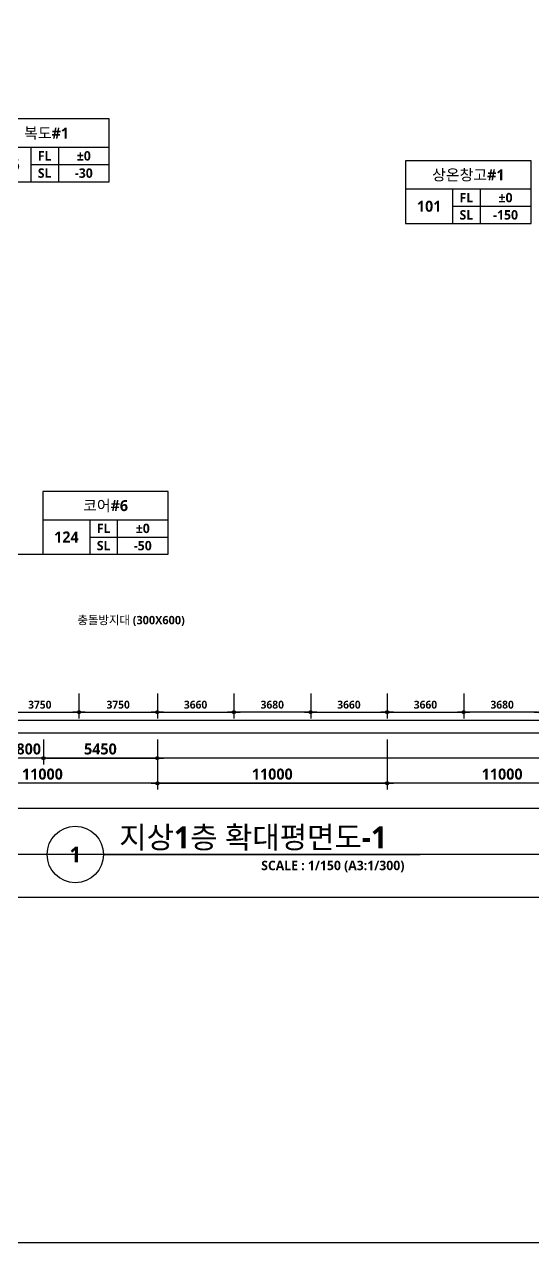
# Model space of a CAD drawing. Header units: millimetres. Extents: x -63924 to 190228206, y 0 to 456875599.
# Drawn here: x 34155 to 58481, y 252000 to 310220 of the extents above; entities that cross this region are included whole.
import ezdxf
from ezdxf.enums import TextEntityAlignment as Align

# ---------------------------------------------------------------- set-up
doc = ezdxf.new("R2010")
doc.units = ezdxf.units.MM
doc.header["$LTSCALE"] = 150
doc.header["$MEASUREMENT"] = 0
doc.header["$PDSIZE"] = -10
doc.layers.get('0').update_dxf_attribs({"linetype": 'CONTINUOUS'})
doc.layers.get('Defpoints').update_dxf_attribs({"color": 153, "linetype": 'CONTINUOUS'})
for name, color, linetype in [('A-ANNO-DIM', 4, 'CONTINUOUS'), ('A-ANNO-GRA1', 7, 'CONTINUOUS'), ('A-ANNO-LEAD', 4, 'CONTINUOUS'), ('A-ANNO-TEXT1', 7, 'CONTINUOUS'), ('A-ANNO-TEXT2', 3, 'CONTINUOUS'), ('A-ANNO-TITL', 7, 'CONTINUOUS'), ('A-ST-AXIS-DIM', 7, 'CONTINUOUS'), ('AA-XXXX-TXT1', 2, 'CONTINUOUS')]:
    doc.layers.add(name, color=color, linetype=linetype)
for name, color, linetype, plot in [('Defpoint', 161, 'CONTINUOUS', False), ('G(그리드1)', 185, 'CONTINUOUS', False), ('G(그리드2)', 235, 'CONTINUOUS', False)]:
    doc.layers.add(name, color=color, linetype=linetype, plot=plot)
doc.styles.add('2020음성 1차', font='')
doc.styles.add('SH_나눔', font='')
doc.styles.add('SH_대대리576', font='')
doc.styles.get('2020음성 1차').set_extended_font_data('NanumGothic', bold=True)
doc.styles.get('SH_나눔').set_extended_font_data('NanumGothic', bold=True)
doc.styles.get('SH_대대리576').set_extended_font_data('NanumGothic', bold=True)
doc.dimstyles.new('SHP 300', dxfattribs={"dimscale": 150, "dimtxt": 3.5, "dimasz": 1, "dimexe": 2, "dimexo": 2, "dimgap": 1, "dimtad": 1, "dimdec": 0, "dimzin": 0, "dimdsep": 46, "dimtxsty": 'SH_대대리576', "dimblk": 'DIMDOT', "dimcen": 0.09, "dimclrt": 3, "dimadec": 0, "dimazin": 1, "dimtfac": 1, "dimtdec": 0, "dimtix": 1, "dimtmove": 2, "dimatfit": 0, "dimldrblk": 'DIMDOT', "dimfxl": 1, "dimtolj": 1, "dimtzin": 0, "dimarcsym": 0})
doc.dimstyles.new('SHP300내부', dxfattribs={"dimscale": 150, "dimtxt": 2.5, "dimasz": 1, "dimexe": 2, "dimexo": 2, "dimgap": 1, "dimtad": 1, "dimdec": 0, "dimzin": 0, "dimdsep": 46, "dimtxsty": 'SH_대대리576', "dimblk": 'DIMDOT', "dimcen": 0.09, "dimclrd": 256, "dimclre": 256, "dimclrt": 3, "dimadec": 0, "dimazin": 1, "dimtfac": 1, "dimtdec": 0, "dimtix": 1, "dimtmove": 2, "dimatfit": 0, "dimldrblk": 'DIMDOT', "dimfxl": 1, "dimtolj": 1, "dimtzin": 0, "dimlwd": -1, "dimlwe": -1, "dimarcsym": 0})

# ---------------------------------------------------------------- blocks, each defined once
blk = doc.blocks.new('*U12')
at = {"layer": 'A-ANNO-TITL'}
blk.add_line((0, 0), (5050, 0), dxfattribs=at)
blk.add_circle((-450, 0), 450, dxfattribs=at)
at = {"layer": 'AA-XXXX-TXT1', "style": 'SH_대대리576'}
blk.add_attdef('DWG.TITLE', (250, 100), '', height=350, dxfattribs=at)
at = {"layer": 'AA-XXXX-TXT1', "color": 7, "style": 'SH_대대리576'}
blk.add_attdef('NO1', text='', height=300, dxfattribs=at).set_placement((-450, 0), align=Align.MIDDLE)
at = {"layer": 'AA-XXXX-TXT1', "style": 'SH_대대리576'}
blk.add_attdef('SCALE', text='', height=150, dxfattribs=at).set_placement((4800, -100), align=Align.TOP_RIGHT)
blk = doc.blocks.new('DIMDOT')
at = {"color": 0}
blk.add_line((-2, 0), (2, 0), dxfattribs=at)
for radius in [0.5, 0.25]:
    blk.add_circle((0, 0), radius, dxfattribs=at)
blk = doc.blocks.new('*D780')
at = {"layer": 'A-ST-AXIS-DIM', "color": 0, "lineweight": -2, "transparency": 16777216}
for p, q in [((29520, 276050), (29520, 273650)), ((40520, 276050), (40520, 273650)), ((40370, 273950), (29670, 273950))]:
    blk.add_line(p, q, dxfattribs=at)
at = {"layer": 'Defpoints', "color": 0, "transparency": 16777216}
for p in [(29520, 276350), (40520, 276350), (29520, 273950)]:
    blk.add_point(p, dxfattribs=at)
at = {"layer": 'A-ST-AXIS-DIM', "color": 0, "linetype": 'ByBlock', "lineweight": -2, "transparency": 16777216, "xscale": 150, "yscale": 150, "zscale": 150, "rotation": 180}
blk.add_blockref('DIMDOT', (29520, 273950), dxfattribs=at)
at = {"layer": 'A-ST-AXIS-DIM', "color": 0, "linetype": 'ByBlock', "lineweight": -2, "transparency": 16777216, "xscale": 150, "yscale": 150, "zscale": 150}
blk.add_blockref('DIMDOT', (40520, 273950), dxfattribs=at)
at = {"layer": 'A-ST-AXIS-DIM', "color": 3, "transparency": 16777216, "insert": (35020, 274388), "char_height": 525, "attachment_point": 5, "style": 'SH_대대리576'}
blk.add_mtext('\\A1;11000', dxfattribs=at)
blk = doc.blocks.new('*D781')
at = {"layer": 'A-ST-AXIS-DIM', "color": 0, "lineweight": -2, "transparency": 16777216}
for p, q in [((40520, 276050), (40520, 273650)), ((51520, 276050), (51520, 273650)), ((40670, 273950), (51370, 273950))]:
    blk.add_line(p, q, dxfattribs=at)
at = {"layer": 'Defpoints', "color": 0, "transparency": 16777216}
for p in [(40520, 276350), (51520, 276350), (51520, 273950)]:
    blk.add_point(p, dxfattribs=at)
at = {"layer": 'A-ST-AXIS-DIM', "color": 0, "linetype": 'ByBlock', "lineweight": -2, "transparency": 16777216, "xscale": 150, "yscale": 150, "zscale": 150, "rotation": 180}
blk.add_blockref('DIMDOT', (40520, 273950), dxfattribs=at)
at = {"layer": 'A-ST-AXIS-DIM', "color": 0, "linetype": 'ByBlock', "lineweight": -2, "transparency": 16777216, "xscale": 150, "yscale": 150, "zscale": 150}
blk.add_blockref('DIMDOT', (51520, 273950), dxfattribs=at)
at = {"layer": 'A-ST-AXIS-DIM', "color": 3, "transparency": 16777216, "insert": (46020, 274388), "char_height": 525, "attachment_point": 5, "style": 'SH_대대리576'}
blk.add_mtext('\\A1;11000', dxfattribs=at)
blk = doc.blocks.new('*D782')
at = {"layer": 'A-ST-AXIS-DIM', "color": 0, "lineweight": -2, "transparency": 16777216}
for p, q in [((51520, 276050), (51520, 273650)), ((62520, 276050), (62520, 273650)), ((62370, 273950), (51670, 273950))]:
    blk.add_line(p, q, dxfattribs=at)
at = {"layer": 'Defpoints', "color": 0, "transparency": 16777216}
for p in [(51520, 276350), (62520, 276350), (51520, 273950)]:
    blk.add_point(p, dxfattribs=at)
at = {"layer": 'A-ST-AXIS-DIM', "color": 0, "linetype": 'ByBlock', "lineweight": -2, "transparency": 16777216, "xscale": 150, "yscale": 150, "zscale": 150, "rotation": 180}
blk.add_blockref('DIMDOT', (51520, 273950), dxfattribs=at)
at = {"layer": 'A-ST-AXIS-DIM', "color": 0, "linetype": 'ByBlock', "lineweight": -2, "transparency": 16777216, "xscale": 150, "yscale": 150, "zscale": 150}
blk.add_blockref('DIMDOT', (62520, 273950), dxfattribs=at)
at = {"layer": 'A-ST-AXIS-DIM', "color": 3, "transparency": 16777216, "insert": (57020, 274388), "char_height": 525, "attachment_point": 5, "style": 'SH_대대리576'}
blk.add_mtext('\\A1;11000', dxfattribs=at)
blk = doc.blocks.new('*D789')
at = {"layer": 'A-ST-AXIS-DIM', "color": 0, "lineweight": -2, "transparency": 16777216}
for p, q in [((33270, 276050), (33270, 274850)), ((35070, 276050), (35070, 274850)), ((33120, 275150), (32970, 275150)), ((35070, 275150), (33270, 275150)), ((35220, 275150), (35370, 275150))]:
    blk.add_line(p, q, dxfattribs=at)
at = {"layer": 'Defpoints', "color": 0, "transparency": 16777216}
for p in [(33270, 276350), (35070, 276350), (33270, 275150)]:
    blk.add_point(p, dxfattribs=at)
at = {"layer": 'A-ST-AXIS-DIM', "color": 0, "linetype": 'ByBlock', "lineweight": -2, "transparency": 16777216, "xscale": 150, "yscale": 150, "zscale": 150}
blk.add_blockref('DIMDOT', (33270, 275150), dxfattribs=at)
at = {"layer": 'A-ST-AXIS-DIM', "color": 0, "linetype": 'ByBlock', "lineweight": -2, "transparency": 16777216, "xscale": 150, "yscale": 150, "zscale": 150, "rotation": 180}
blk.add_blockref('DIMDOT', (35070, 275150), dxfattribs=at)
at = {"layer": 'A-ST-AXIS-DIM', "color": 3, "transparency": 16777216, "insert": (34170, 275590), "char_height": 525, "attachment_point": 5, "style": 'SH_대대리576'}
blk.add_mtext('\\A1;1800', dxfattribs=at)
blk = doc.blocks.new('*D790')
at = {"layer": 'A-ANNO-DIM', "transparency": 16777216}
for p, q in [((33020, 278250), (33020, 277050)), ((36770, 278250), (36770, 277050)), ((33170, 277350), (36620, 277350))]:
    blk.add_line(p, q, dxfattribs=at)
at = {"layer": 'Defpoints', "color": 0, "transparency": 16777216}
for p in [(33020, 278550), (36770, 278550), (36770, 277350)]:
    blk.add_point(p, dxfattribs=at)
at = {"layer": 'A-ANNO-DIM', "linetype": 'ByBlock', "transparency": 16777216, "xscale": 150, "yscale": 150, "zscale": 150, "rotation": 180}
blk.add_blockref('DIMDOT', (33020, 277350), dxfattribs=at)
at = {"layer": 'A-ANNO-DIM', "linetype": 'ByBlock', "transparency": 16777216, "xscale": 150, "yscale": 150, "zscale": 150}
blk.add_blockref('DIMDOT', (36770, 277350), dxfattribs=at)
at = {"layer": 'A-ANNO-DIM', "color": 3, "transparency": 16777216, "insert": (34895, 277707), "char_height": 375, "attachment_point": 5, "style": 'SH_대대리576'}
blk.add_mtext('\\A1;3750', dxfattribs=at)
blk = doc.blocks.new('*D791')
at = {"layer": 'A-ANNO-DIM', "transparency": 16777216}
for p, q in [((40520, 278250), (40520, 277050)), ((44180, 278250), (44180, 277050)), ((40670, 277350), (44030, 277350))]:
    blk.add_line(p, q, dxfattribs=at)
at = {"layer": 'Defpoints', "color": 0, "transparency": 16777216}
for p in [(40520, 278550), (44180, 278550), (44180, 277350)]:
    blk.add_point(p, dxfattribs=at)
at = {"layer": 'A-ANNO-DIM', "linetype": 'ByBlock', "transparency": 16777216, "xscale": 150, "yscale": 150, "zscale": 150, "rotation": 180}
blk.add_blockref('DIMDOT', (40520, 277350), dxfattribs=at)
at = {"layer": 'A-ANNO-DIM', "linetype": 'ByBlock', "transparency": 16777216, "xscale": 150, "yscale": 150, "zscale": 150}
blk.add_blockref('DIMDOT', (44180, 277350), dxfattribs=at)
at = {"layer": 'A-ANNO-DIM', "color": 3, "transparency": 16777216, "insert": (42350, 277707), "char_height": 375, "attachment_point": 5, "style": 'SH_대대리576'}
blk.add_mtext('\\A1;3660', dxfattribs=at)
blk = doc.blocks.new('*D792')
at = {"layer": 'A-ANNO-DIM', "transparency": 16777216}
for p, q in [((36770, 278250), (36770, 277050)), ((40520, 278250), (40520, 277050)), ((36920, 277350), (40370, 277350))]:
    blk.add_line(p, q, dxfattribs=at)
at = {"layer": 'Defpoints', "color": 0, "transparency": 16777216}
for p in [(36770, 278550), (40520, 278550), (40520, 277350)]:
    blk.add_point(p, dxfattribs=at)
at = {"layer": 'A-ANNO-DIM', "linetype": 'ByBlock', "transparency": 16777216, "xscale": 150, "yscale": 150, "zscale": 150, "rotation": 180}
blk.add_blockref('DIMDOT', (36770, 277350), dxfattribs=at)
at = {"layer": 'A-ANNO-DIM', "linetype": 'ByBlock', "transparency": 16777216, "xscale": 150, "yscale": 150, "zscale": 150}
blk.add_blockref('DIMDOT', (40520, 277350), dxfattribs=at)
at = {"layer": 'A-ANNO-DIM', "color": 3, "transparency": 16777216, "insert": (38645, 277707), "char_height": 375, "attachment_point": 5, "style": 'SH_대대리576'}
blk.add_mtext('\\A1;3750', dxfattribs=at)
blk = doc.blocks.new('*D793')
at = {"layer": 'A-ANNO-DIM', "transparency": 16777216}
for p, q in [((44180, 278250), (44180, 277050)), ((47860, 278250), (47860, 277050)), ((47710, 277350), (44330, 277350))]:
    blk.add_line(p, q, dxfattribs=at)
at = {"layer": 'Defpoints', "color": 0, "transparency": 16777216}
for p in [(44180, 278550), (47860, 278550), (44180, 277350)]:
    blk.add_point(p, dxfattribs=at)
at = {"layer": 'A-ANNO-DIM', "linetype": 'ByBlock', "transparency": 16777216, "xscale": 150, "yscale": 150, "zscale": 150, "rotation": 180}
blk.add_blockref('DIMDOT', (44180, 277350), dxfattribs=at)
at = {"layer": 'A-ANNO-DIM', "linetype": 'ByBlock', "transparency": 16777216, "xscale": 150, "yscale": 150, "zscale": 150}
blk.add_blockref('DIMDOT', (47860, 277350), dxfattribs=at)
at = {"layer": 'A-ANNO-DIM', "color": 3, "transparency": 16777216, "insert": (46020, 277707), "char_height": 375, "attachment_point": 5, "style": 'SH_대대리576'}
blk.add_mtext('\\A1;3680', dxfattribs=at)
blk = doc.blocks.new('*D795')
at = {"layer": 'A-ANNO-DIM', "transparency": 16777216}
for p, q in [((47860, 278250), (47860, 277050)), ((51520, 278250), (51520, 277050)), ((48010, 277350), (51370, 277350))]:
    blk.add_line(p, q, dxfattribs=at)
at = {"layer": 'Defpoints', "color": 0, "transparency": 16777216}
for p in [(47860, 278550), (51520, 278550), (51520, 277350)]:
    blk.add_point(p, dxfattribs=at)
at = {"layer": 'A-ANNO-DIM', "linetype": 'ByBlock', "transparency": 16777216, "xscale": 150, "yscale": 150, "zscale": 150, "rotation": 180}
blk.add_blockref('DIMDOT', (47860, 277350), dxfattribs=at)
at = {"layer": 'A-ANNO-DIM', "linetype": 'ByBlock', "transparency": 16777216, "xscale": 150, "yscale": 150, "zscale": 150}
blk.add_blockref('DIMDOT', (51520, 277350), dxfattribs=at)
at = {"layer": 'A-ANNO-DIM', "color": 3, "transparency": 16777216, "insert": (49690, 277707), "char_height": 375, "attachment_point": 5, "style": 'SH_대대리576'}
blk.add_mtext('\\A1;3660', dxfattribs=at)
blk = doc.blocks.new('*D796')
at = {"layer": 'A-ANNO-DIM', "transparency": 16777216}
for p, q in [((51520, 278250), (51520, 277050)), ((55180, 278250), (55180, 277050)), ((51670, 277350), (55030, 277350))]:
    blk.add_line(p, q, dxfattribs=at)
at = {"layer": 'Defpoints', "color": 0, "transparency": 16777216}
for p in [(51520, 278550), (55180, 278550), (55180, 277350)]:
    blk.add_point(p, dxfattribs=at)
at = {"layer": 'A-ANNO-DIM', "linetype": 'ByBlock', "transparency": 16777216, "xscale": 150, "yscale": 150, "zscale": 150, "rotation": 180}
blk.add_blockref('DIMDOT', (51520, 277350), dxfattribs=at)
at = {"layer": 'A-ANNO-DIM', "linetype": 'ByBlock', "transparency": 16777216, "xscale": 150, "yscale": 150, "zscale": 150}
blk.add_blockref('DIMDOT', (55180, 277350), dxfattribs=at)
at = {"layer": 'A-ANNO-DIM', "color": 3, "transparency": 16777216, "insert": (53350, 277707), "char_height": 375, "attachment_point": 5, "style": 'SH_대대리576'}
blk.add_mtext('\\A1;3660', dxfattribs=at)
blk = doc.blocks.new('*D797')
at = {"layer": 'A-ANNO-DIM', "transparency": 16777216}
for p, q in [((55180, 278250), (55180, 277050)), ((58860, 278250), (58860, 277050)), ((58710, 277350), (55330, 277350))]:
    blk.add_line(p, q, dxfattribs=at)
at = {"layer": 'Defpoints', "color": 0, "transparency": 16777216}
for p in [(55180, 278550), (58860, 278550), (55180, 277350)]:
    blk.add_point(p, dxfattribs=at)
at = {"layer": 'A-ANNO-DIM', "linetype": 'ByBlock', "transparency": 16777216, "xscale": 150, "yscale": 150, "zscale": 150, "rotation": 180}
blk.add_blockref('DIMDOT', (55180, 277350), dxfattribs=at)
at = {"layer": 'A-ANNO-DIM', "linetype": 'ByBlock', "transparency": 16777216, "xscale": 150, "yscale": 150, "zscale": 150}
blk.add_blockref('DIMDOT', (58860, 277350), dxfattribs=at)
at = {"layer": 'A-ANNO-DIM', "color": 3, "transparency": 16777216, "insert": (57020, 277707), "char_height": 375, "attachment_point": 5, "style": 'SH_대대리576'}
blk.add_mtext('\\A1;3680', dxfattribs=at)
blk = doc.blocks.new('*D946')
at = {"layer": 'A-ST-AXIS-DIM', "color": 0, "lineweight": -2, "transparency": 16777216}
for p, q in [((35070, 276050), (35070, 274850)), ((40520, 276050), (40520, 274850)), ((35220, 275150), (40370, 275150))]:
    blk.add_line(p, q, dxfattribs=at)
at = {"layer": 'Defpoints', "color": 0, "transparency": 16777216}
for p in [(35070, 276350), (40520, 276350), (40520, 275150)]:
    blk.add_point(p, dxfattribs=at)
at = {"layer": 'A-ST-AXIS-DIM', "color": 0, "linetype": 'ByBlock', "lineweight": -2, "transparency": 16777216, "xscale": 150, "yscale": 150, "zscale": 150, "rotation": 180}
blk.add_blockref('DIMDOT', (35070, 275150), dxfattribs=at)
at = {"layer": 'A-ST-AXIS-DIM', "color": 0, "linetype": 'ByBlock', "lineweight": -2, "transparency": 16777216, "xscale": 150, "yscale": 150, "zscale": 150}
blk.add_blockref('DIMDOT', (40520, 275150), dxfattribs=at)
at = {"layer": 'A-ST-AXIS-DIM', "color": 3, "transparency": 16777216, "insert": (37795, 275589), "char_height": 525, "attachment_point": 5, "style": 'SH_대대리576'}
blk.add_mtext('\\A1;5450', dxfattribs=at)
blk = doc.blocks.new('G$C9D92D8A7')
at = {"layer": 'A-ANNO-GRA1'}
for p, q in [((0, 11), (40, 11)), ((15, 11), (15, 0)), ((23.75, 11), (23.75, 0)), ((15, 5.5), (40, 5.5))]:
    blk.add_line(p, q, dxfattribs=at)
blk.add_lwpolyline([(0, 20), (0, 0), (40, 0), (40, 20)], close=True, dxfattribs=at)
at = {"style": '2020음성 1차'}
for tag, height, p in [('실명', 3.5, (20, 15.5)), ('마감레벨', 3, (31.875, 8.25)), ('실번호', 3.5, (7.5, 5.5)), ('구조레벨', 3, (31.875, 2.75))]:
    blk.add_attdef(tag, text='', height=height, dxfattribs=at).set_placement(p, align=Align.MIDDLE_CENTER)
at = {"layer": 'A-ANNO-TEXT1', "style": 'SH_나눔'}
for s, p in [('FL', (19.375, 8.25)), ('SL', (19.375, 2.75))]:
    blk.add_text(s, height=3, dxfattribs=at).set_placement(p, align=Align.MIDDLE)

msp = doc.modelspace()

# ---------------------------------------------------------------- linework, layer by layer
msp.add_lwpolyline([(31740, 284896.3), (38343.7, 284896.3)])
at = {"layer": 'A-ANNO-LEAD'}
msp.add_lwpolyline([(35225, 280549.3, 0, 83.3, 0), (35350, 280765.9, 0, 0, 0), (35918.5, 281750.5, 0, 0, 0), (36603.3, 281750.5, 0, 0, 0)], format="xyseb", dxfattribs=at)
at = {"layer": 'Defpoint'}
for points in [[(0, 252000), (89100, 252000), (89100, 378000), (0, 378000)], [(3000, 375000), (86100, 375000), (86100, 268500), (3000, 268500)]]:
    msp.add_lwpolyline(points, close=True, dxfattribs=at)
at = {"layer": 'G(그리드1)'}
for points in [[(6120, 371950), (84920, 371950), (84920, 270550), (6120, 270550)], [(7320, 370750), (83720, 370750), (83720, 272750), (7320, 272750)], [(8520, 369550), (82520, 369550), (82520, 273950), (8520, 273950)], [(9720, 368350), (81320, 368350), (81320, 275150), (9720, 275150)], [(10920, 367150), (80120, 367150), (80120, 276350), (10920, 276350)]]:
    msp.add_lwpolyline(points, close=True, dxfattribs=at)
at = {"layer": 'G(그리드2)'}
msp.add_lwpolyline([(11520, 366550), (79520, 366550), (79520, 276950), (11520, 276950)], close=True, dxfattribs=at)

# ---------------------------------------------------------------- block references
ref = msp.add_blockref('*U12', (37944.9, 270550), dxfattribs=dict(xscale=3, yscale=3, zscale=3))
ref.add_attrib('SCALE', 'SCALE : 1/150 (A3:1/300)', dxfattribs={"layer": 'A-ANNO-TITL', "height": 450, "style": 'SH_대대리576'}).set_placement((52345.1, 270250), align=Align.TOP_RIGHT)
ref.add_attrib('DWG.TITLE', '지상1층 확대평면도-1', (38694.9, 270850), dxfattribs={"layer": 'A-ANNO-TITL', "height": 1043.723, "style": 'SH_대대리576'})
ref.add_attrib('NO1', '1', dxfattribs={"layer": 'A-ANNO-TITL', "color": 7, "height": 750, "style": 'SH_대대리576'}).set_placement((36594.9, 270550), align=Align.MIDDLE)
at = {"layer": 'A-ANNO-TEXT1'}
ref = msp.add_blockref('G$C9D92D8A7', (32220, 302700), dxfattribs=dict(at, xscale=150, yscale=150, zscale=150))
ref.add_attrib('실명', '복도#1', dxfattribs={"layer": 'A-ANNO-TEXT2', "height": 525, "style": '2020음성 1차'}).set_placement((35220, 305025, 103000), align=Align.MIDDLE_CENTER)
ref.add_attrib('실번호', '116', dxfattribs={"layer": 'A-ANNO-TEXT2', "height": 525, "style": '2020음성 1차'}).set_placement((33345, 303525, 103000), align=Align.MIDDLE_CENTER)
ref.add_attrib('마감레벨', '%%p0', dxfattribs={"height": 450, "style": '2020음성 1차'}).set_placement((37001.2, 303937.5, 103000), align=Align.MIDDLE_CENTER)
ref.add_attrib('구조레벨', '-30', dxfattribs={"height": 450, "style": '2020음성 1차'}).set_placement((37001.2, 303112.5, 103000), align=Align.MIDDLE_CENTER)
ref = msp.add_blockref('G$C9D92D8A7', (52401.9, 300704.1), dxfattribs=dict(at, xscale=150, yscale=150, zscale=150))
ref.add_attrib('실명', '상온창고#1', dxfattribs={"layer": 'A-ANNO-TEXT2', "height": 525, "style": '2020음성 1차'}).set_placement((55401.9, 303029.1, 103000), align=Align.MIDDLE_CENTER)
ref.add_attrib('실번호', '101', dxfattribs={"layer": 'A-ANNO-TEXT2', "height": 525, "style": '2020음성 1차'}).set_placement((53526.9, 301529.1, 103000), align=Align.MIDDLE_CENTER)
ref.add_attrib('마감레벨', '%%p0', dxfattribs={"height": 450, "style": '2020음성 1차'}).set_placement((57183.2, 301941.6, 103000), align=Align.MIDDLE_CENTER)
ref.add_attrib('구조레벨', '-150', dxfattribs={"height": 450, "style": '2020음성 1차'}).set_placement((57183.2, 301116.6, 103000), align=Align.MIDDLE_CENTER)
ref = msp.add_blockref('G$C9D92D8A7', (35041.9, 284896.3), dxfattribs=dict(at, xscale=150, yscale=150, zscale=150))
ref.add_attrib('실명', '코어#6', dxfattribs={"layer": 'A-ANNO-TEXT2', "height": 525, "style": '2020음성 1차'}).set_placement((38041.9, 287221.3, 206000), align=Align.MIDDLE_CENTER)
ref.add_attrib('실번호', '124', dxfattribs={"layer": 'A-ANNO-TEXT2', "height": 525, "style": '2020음성 1차'}).set_placement((36166.9, 285721.3, 206000), align=Align.MIDDLE_CENTER)
ref.add_attrib('마감레벨', '%%p0', dxfattribs={"height": 450, "style": '2020음성 1차'}).set_placement((39823.1, 286133.8, 206000), align=Align.MIDDLE_CENTER)
ref.add_attrib('구조레벨', '-50', dxfattribs={"height": 450, "style": '2020음성 1차'}).set_placement((39823.1, 285308.8, 206000), align=Align.MIDDLE_CENTER)

# ---------------------------------------------------------------- texts
at = {"layer": 'A-ANNO-TEXT1', "style": '2020음성 1차'}
msp.add_text('충돌방지대 (300X600)', height=400, dxfattribs=at).set_placement((36698.1, 281750.5), align=Align.MIDDLE_LEFT)

# ---------------------------------------------------------------- dimensions: what is measured, and where the dimension line sits
at = {"layer": 'A-ANNO-DIM'}
for base, p1, p2, picture, middle in [((36770, 277350), (33020, 278550), (36770, 278550), '*D790', (34895, 277706.9)), ((40520, 277350), (36770, 278550), (40520, 278550), '*D792', (38645, 277706.9)), ((44180, 277350), (40520, 278550), (44180, 278550), '*D791', (42350, 277706.9)), ((51520, 277350), (47860, 278550), (51520, 278550), '*D795', (49690, 277706.9)), ((55180, 277350), (51520, 278550), (55180, 278550), '*D796', (53350, 277706.9))]:
    dim = msp.add_linear_dim(base=base, p1=p1, p2=p2, dimstyle='SHP300내부', override={"dimtxsty": 'SH_대대리576', "dimldrblk": 'DIMDOT'}, dxfattribs=at)
    dim.commit()
    dim.dimension.update_dxf_attribs({"geometry": picture, "text_midpoint": middle})
for base, p1, p2, picture, middle in [((44180, 277350), (47860, 278550), (44180, 278550), '*D793', (46020, 277706.9)), ((55180, 277350), (58860, 278550), (55180, 278550), '*D797', (57020, 277706.9))]:
    dim = msp.add_linear_dim(base=base, p1=p1, p2=p2, angle=180, dimstyle='SHP300내부', override={"dimtxsty": 'SH_대대리576', "dimldrblk": 'DIMDOT'}, dxfattribs=at)
    dim.commit()
    dim.dimension.update_dxf_attribs({"geometry": picture, "text_midpoint": middle})
at = {"layer": 'A-ST-AXIS-DIM'}
for base, p1, p2, picture, middle in [((29520, 273950), (40520, 276350), (29520, 276350), '*D780', (35020, 274387.9)), ((33270, 275150), (35070, 276350), (33270, 276350), '*D789', (34170, 275589.7)), ((51520, 273950), (62520, 276350), (51520, 276350), '*D782', (57020, 274387.9))]:
    dim = msp.add_linear_dim(base=base, p1=p1, p2=p2, dimstyle='SHP 300', override={"dimtxsty": 'SH_대대리576', "dimldrblk": 'DIMDOT'}, dxfattribs=at)
    dim.commit()
    dim.dimension.update_dxf_attribs({"geometry": picture, "text_midpoint": middle})
for base, p1, p2, picture, middle in [((40520, 275150), (35070, 276350), (40520, 276350), '*D946', (37795, 275588.6)), ((51520, 273950), (40520, 276350), (51520, 276350), '*D781', (46020, 274387.9))]:
    dim = msp.add_linear_dim(base=base, p1=p1, p2=p2, angle=180, dimstyle='SHP 300', override={"dimtxsty": 'SH_대대리576', "dimldrblk": 'DIMDOT'}, dxfattribs=at)
    dim.commit()
    dim.dimension.update_dxf_attribs({"geometry": picture, "text_midpoint": middle})

doc.saveas('drawing.dxf')
